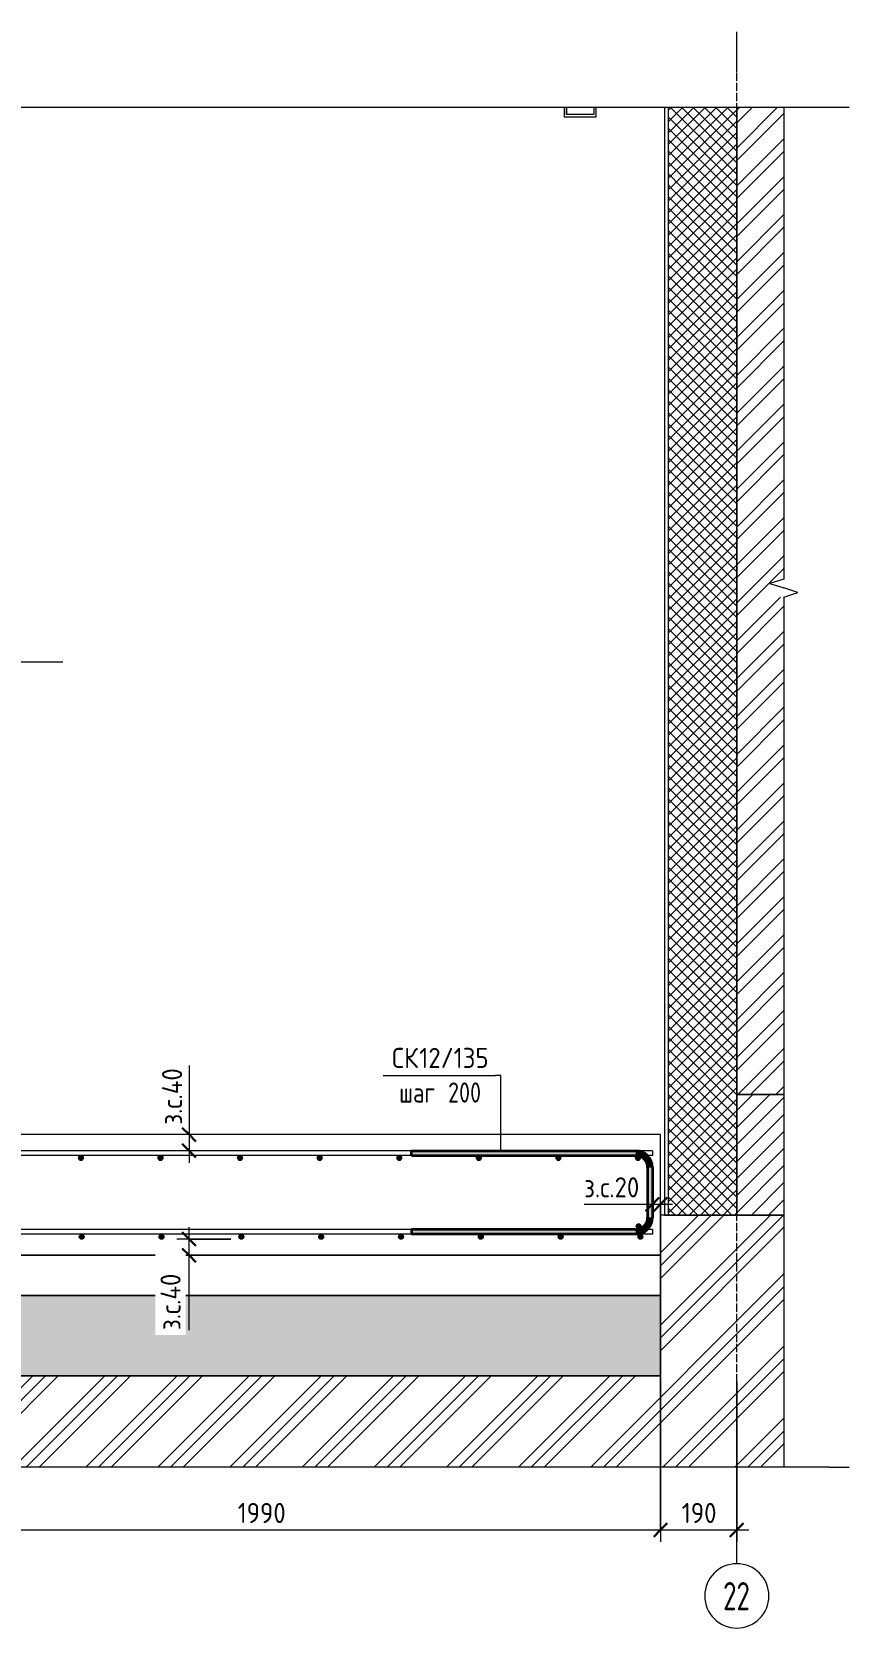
# Model space of a CAD drawing. Header units: millimetres. Extents: x 1059 to 21651, y -4238 to 7265.
# Drawn here: x 5095 to 7130, y -4238 to -267 of the extents above; entities that cross this region are included whole.
import ezdxf

# ---------------------------------------------------------------- set-up
doc = ezdxf.new("R2010")
doc.units = ezdxf.units.MM
doc.linetypes.add('02 Штрихпунктирная _20 мм_', pattern=[25, 20, -2.5, 0, -2.5])
for name, color, linetype, lineweight in [('AA_Dim', 7, 'Continuous', 9), ('AA_Dim-20', 7, 'Continuous', 9), ('AA_Oformlenie', 7, 'Continuous', 9), ('AA_Vinoska', 7, 'Continuous', 9), ('AF_Balki', 7, 'Continuous', 20), ('AF_Perekritie', 7, 'Continuous', 60), ('AF_Perekritie_Опалубка', 253, 'Continuous', 20), ('AF_Perekritie_Опалубка_Существующая', 253, 'Continuous', 20), ('AF_Stena', 7, 'Continuous', 60), ('AF_Stena_Опалубка_Существующая', 253, 'Continuous', 20), ('KR_Armatura', 7, 'Continuous', 20), ('KR_Armatura_Tonkie', 7, 'Continuous', 20), ('KR_Fundament', 7, 'Continuous', 20), ('Оси', 7, 'Continuous', 9)]:
    doc.layers.add(name, color=color, linetype=linetype, lineweight=lineweight)
doc.styles.add('ISOCPEUR_1', font='isocpeur.TTF', dxfattribs={"width": 0.9, "height": 50})
doc.styles.add('ISOCPEUR_2', font='isocpeur.TTF', dxfattribs={"width": 0.8, "height": 50})
doc.styles.add('ISOCPEUR_4', font='isocpeur.TTF', dxfattribs={"width": 0.7, "height": 70})
doc.dimstyles.new('00_Точн_3_знака__прозр_', dxfattribs={"dimscale": 304.8, "dimtxt": 50.137748, "dimasz": 0.111549, "dimexe": 0.098425, "dimexo": 0.065617, "dimgap": 0.006562, "dimtad": 1, "dimdec": 3, "dimrnd": 0.001, "dimdsep": 46, "dimtxsty": 'ISOCPEUR_1', "dimblk1": 'OBLIQUE', "dimblk2": 'OBLIQUE', "dimsah": 1, "dimcen": 0.09, "dimdle": 0.098425, "dimazin": 0, "dimtfac": 1, "dimtdec": 4, "dimtix": 1, "dimtmove": 1, "dimatfit": 3, "dimfxl": 1, "dimtvp": 1, "dimtolj": 1, "dimtzin": 0, "dimlwd": 18, "dimlwe": 18, "dimarcsym": 2})
doc.dimstyles.new('00_Точн_3_знака__прозр__1', dxfattribs={"dimscale": 304.8, "dimtxt": 50.137748, "dimasz": 0.111549, "dimexe": 0.098425, "dimexo": 0.065617, "dimgap": 0.006562, "dimtad": 1, "dimdec": 3, "dimrnd": 0.001, "dimdsep": 46, "dimtxsty": 'ISOCPEUR_1', "dimblk1": 'OBLIQUE', "dimblk2": 'OBLIQUE', "dimsah": 1, "dimcen": 0.09, "dimdle": 0.098425, "dimazin": 0, "dimtfac": 1, "dimtdec": 4, "dimtix": 1, "dimtmove": 0, "dimatfit": 3, "dimfxl": 1, "dimtvp": 1, "dimtolj": 1, "dimtzin": 0, "dimlwd": 18, "dimlwe": 18, "dimarcsym": 2})
doc.dimstyles.new('01_Точн_3_знака__непрозр_', dxfattribs={"dimscale": 304.8, "dimtxt": 50.137748, "dimasz": 0.111549, "dimexe": 0.098425, "dimexo": 0.065617, "dimgap": 0.019685, "dimtad": 1, "dimdec": 3, "dimrnd": 0.001, "dimdsep": 46, "dimtxsty": 'ISOCPEUR_1', "dimblk1": 'OBLIQUE', "dimblk2": 'OBLIQUE', "dimsah": 1, "dimcen": 0.09, "dimdle": 0.098425, "dimazin": 0, "dimtfac": 1, "dimtdec": 4, "dimtix": 1, "dimtmove": 1, "dimatfit": 3, "dimfxl": 1, "dimtvp": 1, "dimtfill": 1, "dimtolj": 1, "dimtzin": 0, "dimlwd": 18, "dimlwe": 18, "dimarcsym": 2})
pattern_1 = [(45, (3050.816, -300), (-14.142136, 14.142136), []), (135, (3050.816, -300), (-14.142136, -14.142136), [])]

# ---------------------------------------------------------------- blocks, each defined once
blk = doc.blocks.new('253_Профиль гнутый сварной квадратный _НесКаркас_Балка_ - Балка_80х6-4080535-КР_РЗ_Арм_1')
at = {"layer": 'AF_Balki', "color": 254}
for p, q in [((6420, -453.9), (6420, -478)), ((6420, -461.2), (6420, -478)), ((6426, -472), (6426, -453.9)), ((6426, -455.1), (6426, -472)), ((6494, -472), (6426, -472)), ((6494, -453.9), (6494, -472)), ((6494, -455.1), (6494, -472)), ((6500, -478), (6500, -453.9)), ((6500, -478), (6500, -461.2)), ((6420, -478), (6500, -478))]:
    blk.add_line(p, q, dxfattribs=at)
blk = doc.blocks.new('011_ЛинияОбрыва _ЭлУзла_Линия_ - Тип 1-4052231-КР_РЗ_Арм_1')
at = {"layer": 'AA_Oformlenie'}
for p, q in [((6967.2, -453.9), (6967.2, -1628)), ((6967.2, -1672.5), (6967.2, -3837.5))]:
    blk.add_line(p, q, dxfattribs=at)
blk = doc.blocks.new('011_ЛинияОбрыва _ЭлУзла_Линия_ - Тип 1-4009715-КР_РЗ_Арм_1')
at = {"layer": 'AA_Oformlenie'}
for p, q in [((3359.4, -3837.5), (1803.9, -3837.5)), ((7081.9, -3837.5), (3403.9, -3837.5))]:
    blk.add_line(p, q, dxfattribs=at)
blk = doc.blocks.new('011_ЛинияОбрыва _ЭлУзла_Линия_ - Тип 1-4052500-КР_РЗ_Арм_1')
at = {"layer": 'AA_Oformlenie'}
for p, q in [((1659.1, -453.9), (4388, -453.9)), ((4432.5, -453.9), (7129.5, -453.9))]:
    blk.add_line(p, q, dxfattribs=at)
blk = doc.blocks.new('042_М_Арматуры - Диам длина поз _ Шаг-2260295-КР_РЗ_Арм_1')
at = {"layer": 'AA_Vinoska'}
blk.add_line((2320.2, -2386), (2600.2, -2386), dxfattribs=at)
blk = doc.blocks.new('010_Текст с выноской - Текст 2 строки-4009738-КР_РЗ_Арм_1')
at = {"layer": 'AA_Vinoska'}
blk.add_line((2820.1, -571.8), (2320.1, -571.8), dxfattribs=at)
blk = doc.blocks.new('Ось сетки - d_4мм-2765513-КР_РЗ_Арм_1')
at = {"layer": 'Оси'}
for start, end in [(0, 180), (0, 180), (180, 360), (180, 360)]:
    blk.add_arc((6850, -4157.6), 80, start, end, dxfattribs=at)
blk = doc.blocks.new('DIMBLOCK13-КР_РЗ_Арм_1')
at = {"layer": 'AA_Dim-20', "lineweight": 18}
for p, q in [((5486.3, -2837.6), (5486.3, -3005.2)), ((5490.3, -3010), (5456.3, -3010)), ((5486.3, -2980), (5486.3, -3080)), ((5486.3, -3005.2), (5486.3, -3030)), ((5486.3, -3010), (5490.3, -3010)), ((5490.3, -3050), (5456.3, -3050)), ((5486.3, -3050), (5490.3, -3050))]:
    blk.add_line(p, q, dxfattribs=at)
at = {"layer": 'AA_Dim-20', "lineweight": 30}
for p, q in [((5486.3, -3010), (5469.3, -2993)), ((5486.3, -3010), (5503.3, -3027)), ((5486.3, -3050), (5469.3, -3033)), ((5486.3, -3050), (5503.3, -3067))]:
    blk.add_line(p, q, dxfattribs=at)
at = {"layer": 'AA_Dim-20', "color": 0, "lineweight": 18, "insert": (5419.2, -2985.2), "char_height": 50, "width": 177.09, "attachment_point": 1, "rotation": 90, "line_spacing_factor": 1.135194, "style": 'ISOCPEUR_1'}
blk.add_mtext('з.с.40', dxfattribs=at)
blk = doc.blocks.new('_Oblique')
at = {"color": 0, "linetype": 'ByBlock', "lineweight": -2}
blk.add_line((-0.5, -0.5), (0.5, 0.5), dxfattribs=at)
blk = doc.blocks.new('DIMBLOCK18-КР_РЗ_Арм_1')
at = {"layer": 'AA_Dim-20', "lineweight": 18}
for p, q in [((4670, -2995.2), (4670, -4023.3)), ((4670, -3993.3), (4670, -2995.2)), ((6660, -3330), (6660, -4023.3)), ((6660, -3993.3), (6660, -3330)), ((4670, -3993.3), (6660, -3993.3))]:
    blk.add_line(p, q, dxfattribs=at)
at = {"layer": 'AA_Dim-20', "lineweight": 30}
for p, q in [((4670, -3993.3), (4653, -4010.3)), ((4670, -3993.3), (4687, -3976.3)), ((6660, -3993.3), (6643, -4010.3)), ((6660, -3993.3), (6677, -3976.3))]:
    blk.add_line(p, q, dxfattribs=at)
at = {"layer": 'AA_Dim-20', "color": 0, "lineweight": 18, "insert": (5607.3, -3926.2), "char_height": 50, "width": 138.494, "attachment_point": 1, "line_spacing_factor": 1.135194, "style": 'ISOCPEUR_1'}
blk.add_mtext('1990', dxfattribs=at)
blk = doc.blocks.new('DIMBLOCK19-КР_РЗ_Арм_1')
at = {"layer": 'AA_Dim-20', "lineweight": 18}
for p, q in [((6660, -3330), (6660, -4023.3)), ((6660, -3993.3), (6660, -3330)), ((6850, -3624.8), (6850, -4023.3)), ((6850, -3993.3), (6850, -3624.8)), ((6660, -3993.3), (6880, -3993.3))]:
    blk.add_line(p, q, dxfattribs=at)
at = {"layer": 'AA_Dim-20', "lineweight": 30}
for p, q in [((6660, -3993.3), (6643, -4010.3)), ((6660, -3993.3), (6677, -3976.3)), ((6850, -3993.3), (6833, -4010.3)), ((6850, -3993.3), (6867, -3976.3))]:
    blk.add_line(p, q, dxfattribs=at)
at = {"layer": 'AA_Dim-20', "color": 0, "lineweight": 18, "insert": (6712.9, -3926.2), "char_height": 50, "width": 101.032, "attachment_point": 1, "line_spacing_factor": 1.135194, "style": 'ISOCPEUR_1'}
blk.add_mtext('190', dxfattribs=at)
blk = doc.blocks.new('DIMBLOCK40-КР_РЗ_Арм_1')
at = {"layer": 'AA_Dim-20', "lineweight": 30}
for p, q in [((5486.3, -3270), (5469.3, -3253)), ((5486.3, -3310), (5469.3, -3293)), ((5486.3, -3270), (5503.3, -3287)), ((5486.3, -3310), (5503.3, -3327))]:
    blk.add_line(p, q, dxfattribs=at)
at = {"layer": 'AA_Dim-20', "lineweight": 18}
for p, q in [((5486.3, -3340), (5486.3, -3240)), ((5590.5, -3270), (5456.3, -3270)), ((5486.3, -3270), (5590.5, -3270)), ((5486.3, -3328.7), (5486.3, -3290)), ((5482.2, -3310), (5516.3, -3310)), ((5486.3, -3310), (5482.2, -3310)), ((5486.3, -3496.2), (5486.3, -3328.7))]:
    blk.add_line(p, q, dxfattribs=at)
at = {"layer": 'AA_Dim-20', "color": 0, "lineweight": 18, "insert": (5415.2, -3496.2), "char_height": 50, "width": 177.09, "attachment_point": 1, "rotation": 90, "line_spacing_factor": 1.135194, "style": 'ISOCPEUR_1', "bg_fill": 3, "box_fill_scale": 1.25, "bg_fill_color": 256, "bg_fill_true_color": 13158600, "bg_fill_transparency": 0}
blk.add_mtext('з.с.40', dxfattribs=at)
blk = doc.blocks.new('DIMBLOCK42-КР_РЗ_Арм_1')
at = {"layer": 'AA_Dim-20', "lineweight": 30}
for p, q in [((6640, -3183.2), (6657, -3166.2)), ((6660, -3183.2), (6677, -3166.2)), ((6640, -3183.2), (6623, -3200.2)), ((6660, -3183.2), (6643, -3200.2))]:
    blk.add_line(p, q, dxfattribs=at)
at = {"layer": 'AA_Dim-20', "lineweight": 18}
for p, q in [((6469.9, -3183.2), (6633.7, -3183.2)), ((6610, -3183.2), (6690, -3183.2)), ((6633.7, -3183.2), (6650, -3183.2)), ((6640, -3179.1), (6640, -3213.2)), ((6640, -3183.2), (6640, -3179.1)), ((6660, -3179.1), (6660, -3213.2)), ((6660, -3183.2), (6660, -3179.1))]:
    blk.add_line(p, q, dxfattribs=at)
at = {"layer": 'AA_Dim-20', "color": 0, "lineweight": 18, "insert": (6469.9, -3116), "char_height": 50, "width": 172.55, "attachment_point": 1, "line_spacing_factor": 1.135194, "style": 'ISOCPEUR_1'}
blk.add_mtext('з.с.20', dxfattribs=at)

msp = doc.modelspace()

# ---------------------------------------------------------------- hatches: boundary and pattern name
at = {"layer": 'AF_Perekritie', "lineweight": 9}
h = msp.add_hatch(dxfattribs=at)
h.set_pattern_fill('FP_4', color=9, style=0, pattern_type=2)
h.set_pattern_definition([(45, (3050.816, -300), (-21.2132, 21.2132), [])])
h.paths.add_polyline_path([(6967.1671, -3210), (6967.1671, -2910), (6850, -2910), (6850, -3210)])
at = {"layer": 'AF_Stena', "lineweight": 9}
h = msp.add_hatch(dxfattribs=at)
h.set_pattern_fill('FP_3', color=9, style=0, pattern_type=2)
h.set_pattern_definition(pattern_1)
h.paths.add_polyline_path([(6850, -650), (6850, -453.9114), (6680, -453.9114), (6680, -650)])
h = msp.add_hatch(dxfattribs=at)
h.set_pattern_fill('FP_2', color=9, style=0, pattern_type=2)
h.set_pattern_definition([(45, (3050.816, -300), (-47.1463, 47.1463), []), (45, (3082.25, -300), (-47.1463, 47.1463), [])])
h.paths.add_polyline_path([(6967.1671, -2910), (6967.1671, -1672.5235), (6951.466, -1672.5235), (6951.466, -1650), (6967.1671, -1650), (6932.526, -1639), (6967.1671, -1628), (6967.1671, -453.9114), (6850, -453.9114), (6850, -2910)])
h = msp.add_hatch(dxfattribs=at)
h.set_pattern_fill('FP_3', color=9, style=0, pattern_type=2)
h.set_pattern_definition(pattern_1)
h.paths.add_polyline_path([(6680, -3210), (6850, -3210), (6850, -650), (6680, -650), (6680, -2168.2554)])
at = {"layer": 'KR_Armatura', "lineweight": 9}
h = msp.add_hatch(color=256, dxfattribs=at)
edge = h.paths.add_edge_path()
edge.add_arc((5217.087, -3068), 6, 0, 360)
for points in [[(5214.087, -3073.1962), (5220.087, -3073.1962), (5223.087, -3068), (5220.087, -3062.8038), (5214.087, -3062.8038), (5211.087, -3068)], [(5412.2174, -3073.1962), (5418.2174, -3073.1962), (5421.2174, -3068), (5418.2174, -3062.8038), (5412.2174, -3062.8038), (5409.2174, -3068)], [(5610.3478, -3073.1962), (5616.3478, -3073.1962), (5619.3478, -3068), (5616.3478, -3062.8038), (5610.3478, -3062.8038), (5607.3478, -3068)], [(5808.4783, -3073.1962), (5814.4783, -3073.1962), (5817.4783, -3068), (5814.4783, -3062.8038), (5808.4783, -3062.8038), (5805.4783, -3068)], [(6006.6087, -3073.1962), (6012.6087, -3073.1962), (6015.6087, -3068), (6012.6087, -3062.8038), (6006.6087, -3062.8038), (6003.6087, -3068)], [(6204.7391, -3073.1962), (6210.7391, -3073.1962), (6213.7391, -3068), (6210.7391, -3062.8038), (6204.7391, -3062.8038), (6201.7391, -3068)], [(6402.8696, -3073.1962), (6408.8696, -3073.1962), (6411.8696, -3068), (6408.8696, -3062.8038), (6402.8696, -3062.8038), (6399.8696, -3068)], [(6601, -3073.1962), (6607, -3073.1962), (6610, -3068), (6607, -3062.8038), (6601, -3062.8038), (6598, -3068)], [(6602.5, -3243.0596), (6608.5, -3243.0596), (6611.5, -3237.8635), (6608.5, -3232.6673), (6602.5, -3232.6673), (6599.5, -3237.8635)], [(5216.1304, -3269.1962), (5222.1304, -3269.1962), (5225.1304, -3264), (5222.1304, -3258.8038), (5216.1304, -3258.8038), (5213.1304, -3264)], [(5414.8261, -3269.1962), (5420.8261, -3269.1962), (5423.8261, -3264), (5420.8261, -3258.8038), (5414.8261, -3258.8038), (5411.8261, -3264)], [(5613.5217, -3269.1962), (5619.5217, -3269.1962), (5622.5217, -3264), (5619.5217, -3258.8038), (5613.5217, -3258.8038), (5610.5217, -3264)], [(5812.2174, -3269.1962), (5818.2174, -3269.1962), (5821.2174, -3264), (5818.2174, -3258.8038), (5812.2174, -3258.8038), (5809.2174, -3264)], [(6010.913, -3269.1962), (6016.913, -3269.1962), (6019.913, -3264), (6016.913, -3258.8038), (6010.913, -3258.8038), (6007.913, -3264)], [(6209.6087, -3269.1962), (6215.6087, -3269.1962), (6218.6087, -3264), (6215.6087, -3258.8038), (6209.6087, -3258.8038), (6206.6087, -3264)], [(6408.3043, -3269.1962), (6414.3043, -3269.1962), (6417.3043, -3264), (6414.3043, -3258.8038), (6408.3043, -3258.8038), (6405.3043, -3264)], [(6607, -3269.1962), (6613, -3269.1962), (6616, -3264), (6613, -3258.8038), (6607, -3258.8038), (6604, -3264)]]:
    msp.add_hatch(color=256, dxfattribs=at).paths.add_polyline_path(points)
h = msp.add_hatch(color=256, dxfattribs=at)
edge = h.paths.add_edge_path()
edge.add_arc((5415.2174, -3068), 6, 0, 360)
h = msp.add_hatch(color=256, dxfattribs=at)
edge = h.paths.add_edge_path()
edge.add_arc((5613.3478, -3068), 6, 0, 360)
h = msp.add_hatch(color=256, dxfattribs=at)
edge = h.paths.add_edge_path()
edge.add_arc((5811.4783, -3068), 6, 0, 360)
h = msp.add_hatch(color=256, dxfattribs=at)
edge = h.paths.add_edge_path()
edge.add_arc((6009.6087, -3068), 6, 0, 360)
h = msp.add_hatch(color=256, dxfattribs=at)
edge = h.paths.add_edge_path()
edge.add_arc((6207.7391, -3068), 6, 0, 360)
h = msp.add_hatch(color=256, dxfattribs=at)
edge = h.paths.add_edge_path()
edge.add_arc((6405.8696, -3068), 6, 0, 360)
h = msp.add_hatch(color=256, dxfattribs=at)
edge = h.paths.add_edge_path()
edge.add_arc((6604, -3068), 6, 0, 360)
h = msp.add_hatch(color=256, dxfattribs=at)
edge = h.paths.add_edge_path()
edge.add_arc((6605.5, -3237.8635), 6, 0, 360)
h = msp.add_hatch(color=256, dxfattribs=at)
edge = h.paths.add_edge_path()
edge.add_arc((5219.1304, -3264), 6, 0, 360)
h = msp.add_hatch(color=256, dxfattribs=at)
edge = h.paths.add_edge_path()
edge.add_arc((5417.8261, -3264), 6, 0, 360)
h = msp.add_hatch(color=256, dxfattribs=at)
edge = h.paths.add_edge_path()
edge.add_arc((5616.5217, -3264), 6, 0, 360)
h = msp.add_hatch(color=256, dxfattribs=at)
edge = h.paths.add_edge_path()
edge.add_arc((5815.2174, -3264), 6, 0, 360)
h = msp.add_hatch(color=256, dxfattribs=at)
edge = h.paths.add_edge_path()
edge.add_arc((6013.913, -3264), 6, 0, 360)
h = msp.add_hatch(color=256, dxfattribs=at)
edge = h.paths.add_edge_path()
edge.add_arc((6212.6087, -3264), 6, 0, 360)
h = msp.add_hatch(color=256, dxfattribs=at)
edge = h.paths.add_edge_path()
edge.add_arc((6411.3043, -3264), 6, 0, 360)
h = msp.add_hatch(color=256, dxfattribs=at)
edge = h.paths.add_edge_path()
edge.add_arc((6610, -3264), 6, 0, 360)
at = {"layer": 'KR_Armatura_Tonkie'}
for color, points in [(256, [(6598, -3062), (6598, -3050), (6040, -3050), (6040, -3062)]), (250, [(6640, -3092), (6638.5689, -3081.1296), (6634.3731, -3071), (6627.6985, -3062.3015), (6619, -3055.6269), (6608.8704, -3051.4311), (6598, -3050), (6598, -3062), (6605.7646, -3063.0222), (6613, -3066.0192), (6619.2132, -3070.7868), (6623.9808, -3077), (6626.9778, -3084.2354), (6628, -3092)]), (250, [(6628, -3216), (6640, -3216), (6640, -3092), (6628, -3092)]), (250, [(6598, -3258), (6608.8704, -3256.5689), (6619, -3252.3731), (6627.6985, -3245.6985), (6634.3731, -3237), (6638.5689, -3226.8704), (6640, -3216), (6628, -3216), (6626.9778, -3223.7646), (6623.9808, -3231), (6619.2132, -3237.2132), (6613, -3241.9808), (6605.7646, -3244.9778), (6598, -3246)]), (250, [(6598, -3258), (6598, -3246), (6040, -3246), (6040, -3258)])]:
    msp.add_hatch(color=color, dxfattribs=at).paths.add_polyline_path(points)
at = {"layer": 'KR_Fundament', "lineweight": 9}
h = msp.add_hatch(dxfattribs=at)
h.set_pattern_fill('FP_1', color=256, style=0, pattern_type=2)
h.set_pattern_definition([(45, (3050.82, -300), (-89.8026, 89.8026), []), (45, (3082.57, -300), (0, 179.605), []), (45, (3019.07, -300), (0, 179.605), [])])
h.paths.add_polyline_path([(3403.9018, -3837.4573), (6967.1671, -3837.4573), (6967.1671, -3210), (6660, -3210), (6660, -3610), (1803.9007, -3610), (1803.9007, -3837.4573), (3359.3783, -3837.4573), (3359.3783, -3821.7562), (3381.9018, -3821.7562), (3381.9018, -3837.4573), (3392.9018, -3802.8163)])
h = msp.add_hatch(dxfattribs=at)
h.set_pattern_fill('FP_5', color=256, style=0, pattern_type=2)
h.set_pattern_definition([(0, (3050.816, -300), (162.56, 40.64), [6.706, -115.214, 6.706, -115.214, -650.24]), (0, (3050.816, -300), (162.56, 40.64), [-243.84, 6.706, -237.134, 6.706, -115.214, -284.48]), (0, (3050.816, -300), (162.56, 40.64), [-609.6, 6.706, -74.574, 6.706, -196.494]), (120, (3111.776, -279.68), (-116.47527, 120.4611), [6.706, -115.214, 6.706, -115.214, -650.24]), (120, (3111.776, -279.68), (-116.47527, 120.4611), [-243.84, 6.706, -237.134, 6.706, -115.214, -284.48]), (120, (3111.776, -279.68), (-116.47527, 120.4611), [-609.6, 6.706, -74.574, 6.706, -196.494]), (240, (3132.096, -198.4), (-46.08473, -161.1011), [6.706, -115.214, 6.706, -115.214, -650.24]), (240, (3132.096, -198.4), (-46.08473, -161.1011), [-243.84, 6.706, -237.134, 6.706, -115.214, -284.48]), (240, (3132.096, -198.4), (-46.08473, -161.1011), [-609.6, 6.706, -74.574, 6.706, -196.494])])
h.paths.add_polyline_path([(1803.9007, -3610), (6660, -3610), (6660, -3410), (1803.9007, -3410), (1803.9007, -3526.1454)])

# ---------------------------------------------------------------- linework, layer by layer
at = {"layer": 'AA_Vinoska'}
for p, q in [((6967.1671, -1628), (6932.526, -1639)), ((6932.526, -1639), (6967.1671, -1650)), ((7001.8271, -1661.2617), (6967.1671, -1650)), ((6967.1671, -1672.5235), (7001.8271, -1661.2617)), ((6262.6628, -2863.192), (6249.329, -2863.192)), ((6262.6628, -3051.77), (6262.6628, -2863.192)), ((7081.9018, -3837.4573), (7129.5143, -3837.4573))]:
    msp.add_line(p, q, dxfattribs=at)
at = {"layer": 'AF_Perekritie_Опалубка'}
for p, q in [((6660, -3310), (1870, -3310)), ((6660, -3410), (6660, -3310)), ((1870, -3410), (6660, -3410))]:
    msp.add_line(p, q, dxfattribs=at)
at = {"layer": 'AF_Perekritie_Опалубка_Существующая', "color": 254}
for p, q in [((6967.1671, -2910), (6850, -2910)), ((6850, -2910), (6850, -3210)), ((6850, -3210), (6967.1671, -3210))]:
    msp.add_line(p, q, dxfattribs=at)
at = {"layer": 'AF_Stena_Опалубка_Существующая', "color": 254}
for p, q in [((6670, -453.9114), (6670, -650)), ((6680, -650), (6680, -453.9114)), ((6850, -453.9114), (6850, -2910)), ((6850, -650), (6850, -453.9114)), ((6670, -650), (6670, -3210)), ((6680, -3210), (6680, -650)), ((6850, -3210), (6850, -650)), ((6850, -2910), (6967.1671, -2910)), ((6670, -3210), (6850, -3210))]:
    msp.add_line(p, q, dxfattribs=at)
at = {"layer": 'KR_Armatura', "lineweight": 9}
for p, q in [((5214.087, -3062.8038), (5211.087, -3068)), ((5211.087, -3068), (5214.087, -3073.1962)), ((5220.087, -3062.8038), (5214.087, -3062.8038)), ((5214.087, -3073.1962), (5220.087, -3073.1962)), ((5223.087, -3068), (5220.087, -3062.8038)), ((5220.087, -3073.1962), (5223.087, -3068)), ((5412.2174, -3062.8038), (5409.2174, -3068)), ((5409.2174, -3068), (5412.2174, -3073.1962)), ((5418.2174, -3062.8038), (5412.2174, -3062.8038)), ((5412.2174, -3073.1962), (5418.2174, -3073.1962)), ((5421.2174, -3068), (5418.2174, -3062.8038)), ((5418.2174, -3073.1962), (5421.2174, -3068)), ((5610.3478, -3062.8038), (5607.3478, -3068)), ((5607.3478, -3068), (5610.3478, -3073.1962)), ((5616.3478, -3062.8038), (5610.3478, -3062.8038)), ((5610.3478, -3073.1962), (5616.3478, -3073.1962)), ((5619.3478, -3068), (5616.3478, -3062.8038)), ((5616.3478, -3073.1962), (5619.3478, -3068)), ((5808.4783, -3062.8038), (5805.4783, -3068)), ((5805.4783, -3068), (5808.4783, -3073.1962)), ((5814.4783, -3062.8038), (5808.4783, -3062.8038)), ((5808.4783, -3073.1962), (5814.4783, -3073.1962)), ((5817.4783, -3068), (5814.4783, -3062.8038)), ((5814.4783, -3073.1962), (5817.4783, -3068)), ((6006.6087, -3062.8038), (6003.6087, -3068)), ((6003.6087, -3068), (6006.6087, -3073.1962)), ((6012.6087, -3062.8038), (6006.6087, -3062.8038)), ((6006.6087, -3073.1962), (6012.6087, -3073.1962)), ((6015.6087, -3068), (6012.6087, -3062.8038)), ((6012.6087, -3073.1962), (6015.6087, -3068)), ((6204.7391, -3062.8038), (6201.7391, -3068)), ((6201.7391, -3068), (6204.7391, -3073.1962)), ((6210.7391, -3062.8038), (6204.7391, -3062.8038)), ((6204.7391, -3073.1962), (6210.7391, -3073.1962)), ((6213.7391, -3068), (6210.7391, -3062.8038)), ((6210.7391, -3073.1962), (6213.7391, -3068)), ((6402.8696, -3062.8038), (6399.8696, -3068)), ((6399.8696, -3068), (6402.8696, -3073.1962)), ((6408.8696, -3062.8038), (6402.8696, -3062.8038)), ((6402.8696, -3073.1962), (6408.8696, -3073.1962)), ((6411.8696, -3068), (6408.8696, -3062.8038)), ((6408.8696, -3073.1962), (6411.8696, -3068)), ((6601, -3062.8038), (6598, -3068)), ((6598, -3068), (6601, -3073.1962)), ((6607, -3062.8038), (6601, -3062.8038)), ((6601, -3073.1962), (6607, -3073.1962)), ((6610, -3068), (6607, -3062.8038)), ((6607, -3073.1962), (6610, -3068)), ((6602.5, -3232.6673), (6599.5, -3237.8635)), ((6599.5, -3237.8635), (6602.5, -3243.0596)), ((6608.5, -3232.6673), (6602.5, -3232.6673)), ((6602.5, -3243.0596), (6608.5, -3243.0596)), ((6611.5, -3237.8635), (6608.5, -3232.6673)), ((6608.5, -3243.0596), (6611.5, -3237.8635)), ((5216.1304, -3258.8038), (5213.1304, -3264)), ((5213.1304, -3264), (5216.1304, -3269.1962)), ((5222.1304, -3258.8038), (5216.1304, -3258.8038)), ((5216.1304, -3269.1962), (5222.1304, -3269.1962)), ((5225.1304, -3264), (5222.1304, -3258.8038)), ((5222.1304, -3269.1962), (5225.1304, -3264)), ((5414.8261, -3258.8038), (5411.8261, -3264)), ((5411.8261, -3264), (5414.8261, -3269.1962)), ((5420.8261, -3258.8038), (5414.8261, -3258.8038)), ((5414.8261, -3269.1962), (5420.8261, -3269.1962)), ((5423.8261, -3264), (5420.8261, -3258.8038)), ((5420.8261, -3269.1962), (5423.8261, -3264)), ((5613.5217, -3258.8038), (5610.5217, -3264)), ((5610.5217, -3264), (5613.5217, -3269.1962)), ((5619.5217, -3258.8038), (5613.5217, -3258.8038)), ((5613.5217, -3269.1962), (5619.5217, -3269.1962)), ((5622.5217, -3264), (5619.5217, -3258.8038)), ((5619.5217, -3269.1962), (5622.5217, -3264)), ((5812.2174, -3258.8038), (5809.2174, -3264)), ((5809.2174, -3264), (5812.2174, -3269.1962)), ((5818.2174, -3258.8038), (5812.2174, -3258.8038)), ((5812.2174, -3269.1962), (5818.2174, -3269.1962)), ((5821.2174, -3264), (5818.2174, -3258.8038)), ((5818.2174, -3269.1962), (5821.2174, -3264)), ((6010.913, -3258.8038), (6007.913, -3264)), ((6007.913, -3264), (6010.913, -3269.1962)), ((6016.913, -3258.8038), (6010.913, -3258.8038)), ((6010.913, -3269.1962), (6016.913, -3269.1962)), ((6019.913, -3264), (6016.913, -3258.8038)), ((6016.913, -3269.1962), (6019.913, -3264)), ((6209.6087, -3258.8038), (6206.6087, -3264)), ((6206.6087, -3264), (6209.6087, -3269.1962)), ((6215.6087, -3258.8038), (6209.6087, -3258.8038)), ((6209.6087, -3269.1962), (6215.6087, -3269.1962)), ((6218.6087, -3264), (6215.6087, -3258.8038)), ((6215.6087, -3269.1962), (6218.6087, -3264)), ((6408.3043, -3258.8038), (6405.3043, -3264)), ((6405.3043, -3264), (6408.3043, -3269.1962)), ((6414.3043, -3258.8038), (6408.3043, -3258.8038)), ((6408.3043, -3269.1962), (6414.3043, -3269.1962)), ((6417.3043, -3264), (6414.3043, -3258.8038)), ((6414.3043, -3269.1962), (6417.3043, -3264)), ((6607, -3258.8038), (6604, -3264)), ((6604, -3264), (6607, -3269.1962)), ((6613, -3258.8038), (6607, -3258.8038)), ((6607, -3269.1962), (6613, -3269.1962)), ((6616, -3264), (6613, -3258.8038)), ((6613, -3269.1962), (6616, -3264))]:
    msp.add_line(p, q, dxfattribs=at)
for centre in [(5217.087, -3068), (5415.2174, -3068), (5613.3478, -3068), (5811.4783, -3068), (6009.6087, -3068), (6207.7391, -3068), (6405.8696, -3068), (6604, -3068), (6605.5, -3237.8635), (5219.1304, -3264), (5417.8261, -3264), (5616.5217, -3264), (5815.2174, -3264), (6013.913, -3264), (6212.6087, -3264), (6411.3043, -3264), (6610, -3264)]:
    msp.add_circle(centre, 6, dxfattribs=at)
at = {"layer": 'KR_Armatura_Tonkie'}
for p, q in [((6640, -3050), (2010, -3050)), ((6640, -3050), (6640, -3062)), ((6640, -3062), (2010, -3062)), ((6640, -3246), (2010, -3246)), ((6640, -3246), (6640, -3258)), ((6640, -3258), (2010, -3258))]:
    msp.add_line(p, q, dxfattribs=at)
at = {"layer": 'KR_Armatura_Tonkie', "lineweight": 35}
for p, q in [((6040, -3050), (6598, -3050)), ((6040, -3062), (6040, -3050)), ((6040, -3062), (6598, -3062)), ((6628, -3092), (6628, -3216)), ((6640, -3092), (6640, -3216)), ((6598, -3246), (6040, -3246)), ((6040, -3246), (6040, -3258)), ((6598, -3258), (6040, -3258))]:
    msp.add_line(p, q, dxfattribs=at)
for centre, radius, start, end in [((6598, -3092), 42, 0, 90), ((6598, -3092), 30, 0, 90), ((6598, -3216), 30, 270, 0), ((6598, -3216), 42, 270, 360)]:
    msp.add_arc(centre, radius, start, end, dxfattribs=at)
at = {"layer": 'KR_Fundament'}
for p, q in [((6660, -3010), (4626, -3010)), ((6660, -3310), (6660, -3010)), ((6967.1671, -3210), (6660, -3210)), ((6660, -3210), (6660, -3610)), ((1970, -3310), (6660, -3310)), ((6660, -3410), (1870, -3410)), ((6660, -3610), (6660, -3410)), ((6660, -3610), (1803.9007, -3610)), ((1803.9007, -3610), (6660, -3610))]:
    msp.add_line(p, q, dxfattribs=at)
at = {"layer": 'Оси'}
for p, q in [((6850, -366.5831), (6850, -266.5831)), ((6850, -4077.6117), (6850, -3977.6117))]:
    msp.add_line(p, q, dxfattribs=at)
at = {"layer": 'Оси', "linetype": '02 Штрихпунктирная _20 мм_'}
msp.add_line((6850, -3977.6117), (6850, -366.5831), dxfattribs=at)

# ---------------------------------------------------------------- block references
at = {"layer": 'AA_Oformlenie'}
for name in ['011_ЛинияОбрыва _ЭлУзла_Линия_ - Тип 1-4052500-КР_РЗ_Арм_1', '011_ЛинияОбрыва _ЭлУзла_Линия_ - Тип 1-4052231-КР_РЗ_Арм_1', '011_ЛинияОбрыва _ЭлУзла_Линия_ - Тип 1-4009715-КР_РЗ_Арм_1']:
    msp.add_blockref(name, (0, 0), dxfattribs=at)
at = {"layer": 'AA_Vinoska'}
for name, p in [('010_Текст с выноской - Текст 2 строки-4009738-КР_РЗ_Арм_1', (2352.121, -1262.9742)), ('042_М_Арматуры - Диам длина поз _ Шаг-2260295-КР_РЗ_Арм_1', (3649.1079, -477.171))]:
    msp.add_blockref(name, p, dxfattribs=at)
at = {"layer": 'AF_Balki', "color": 254}
msp.add_blockref('253_Профиль гнутый сварной квадратный _НесКаркас_Балка_ - Балка_80х6-4080535-КР_РЗ_Арм_1', (0, 0), dxfattribs=at)
at = {"layer": 'Оси'}
msp.add_blockref('Ось сетки - d_4мм-2765513-КР_РЗ_Арм_1', (0, 0), dxfattribs=at)

# ---------------------------------------------------------------- texts
at = {"layer": 'AA_Vinoska', "char_height": 50, "attachment_point": 1}
for s, insert, width, style in [('СК', (5991.6218, -2794.187), 82.253137, 'ISOCPEUR_1'), ('12/135', (6059.4874, -2794.187), 210.683475, 'ISOCPEUR_1'), ('шаг', (6009.3618, -2880.168), 116.7257, 'ISOCPEUR_2'), (' 200', (6105.6701, -2880.168), 133.4008, 'ISOCPEUR_2')]:
    msp.add_mtext(s, dxfattribs=dict(at, insert=insert, width=width, style=style))
at = {"layer": 'Оси', "insert": (6815.7439, -4123.1197), "char_height": 70, "width": 83.054825, "attachment_point": 1, "style": 'ISOCPEUR_4'}
msp.add_mtext('22', dxfattribs=at)

# ---------------------------------------------------------------- dimensions: what is measured, and where the dimension line sits
at = {"layer": 'AA_Dim', "lineweight": 18}
dim = msp.add_linear_dim(base=(5486.2911, -3050), p1=(5510.3327, -3010), p2=(5510.3327, -3050), angle=90, dimstyle='00_Точн_3_знака__прозр_', override={"dimpost": 'з.с.<>', "dimfxl": 40}, dxfattribs=at)
dim.commit()
dim.dimension.update_dxf_attribs({"geometry": 'DIMBLOCK13-КР_РЗ_Арм_1', "text_midpoint": (5452.4885, -2896.6346), "dimtype": 160, "text_rotation": 90})
for base, p1, p2, override, picture, middle in [((6660, -3993.2902), (4670, -2975.1914), (6660, -3310), {"dimpost": '<>', "dimfxl": 2017.968479}, 'DIMBLOCK18-КР_РЗ_Арм_1', (5665, -3966.2902)), ((6850, -3993.2902), (6660, -3310), (6850, -3604.8), {"dimpost": '<>', "dimfxl": 350.723595}, 'DIMBLOCK19-КР_РЗ_Арм_1', (6755, -3966.2902))]:
    dim = msp.add_linear_dim(base=base, p1=p1, p2=p2, dimstyle='00_Точн_3_знака__прозр__1', override=override, dxfattribs=at)
    dim.commit()
    dim.dimension.update_dxf_attribs({"geometry": picture, "text_midpoint": middle})
dim = msp.add_linear_dim(base=(6660, -3183.1545), p1=(6640, -3159.1128), p2=(6660, -3159.1128), dimstyle='00_Точн_3_знака__прозр_', override={"dimpost": 'з.с.<>', "dimfxl": 20}, dxfattribs=at)
dim.commit()
dim.dimension.update_dxf_attribs({"geometry": 'DIMBLOCK42-КР_РЗ_Арм_1', "text_midpoint": (6556.1816, -3149.3519), "dimtype": 160})

# ---------------------------------------------------------------- next in the draw order: dimensions: what is measured, and where the dimension line sits
dim = msp.add_linear_dim(base=(5486.2911, -3270), p1=(5462.2495, -3310), p2=(5610.5217, -3270), angle=90, dimstyle='01_Точн_3_знака__непрозр_', override={"dimpost": 'з.с.<>', "dimfxl": 153.572996}, dxfattribs=at)
dim.commit()
dim.dimension.update_dxf_attribs({"geometry": 'DIMBLOCK40-КР_РЗ_Арм_1', "text_midpoint": (5448.4885, -3407.6918), "dimtype": 160, "text_rotation": 90})

doc.saveas('drawing.dxf')
